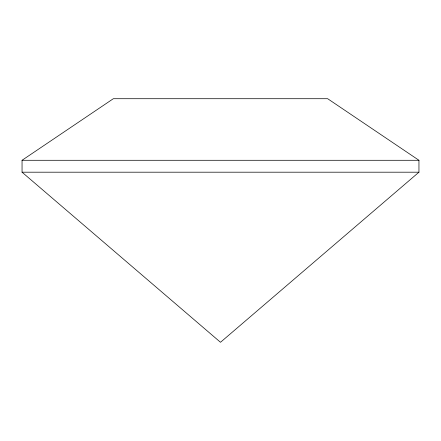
<?xml version="1.0" encoding="UTF-8"?>
<svg xmlns="http://www.w3.org/2000/svg" width="441" height="441" viewBox="0 0 441 441"><rect width="100%" height="100%" fill="white"/><g stroke="black" fill="none" stroke-linecap="round" stroke-linejoin="round"><path stroke-width="0.66" d="M418.95 172.194L220.5 342.288L22.05 172.194L22.05 160.287L113.337 98.712L327.663 98.712L418.95 160.287L418.95 172.194L22.05 172.194M22.05 160.287L418.95 160.287"/></g></svg>
